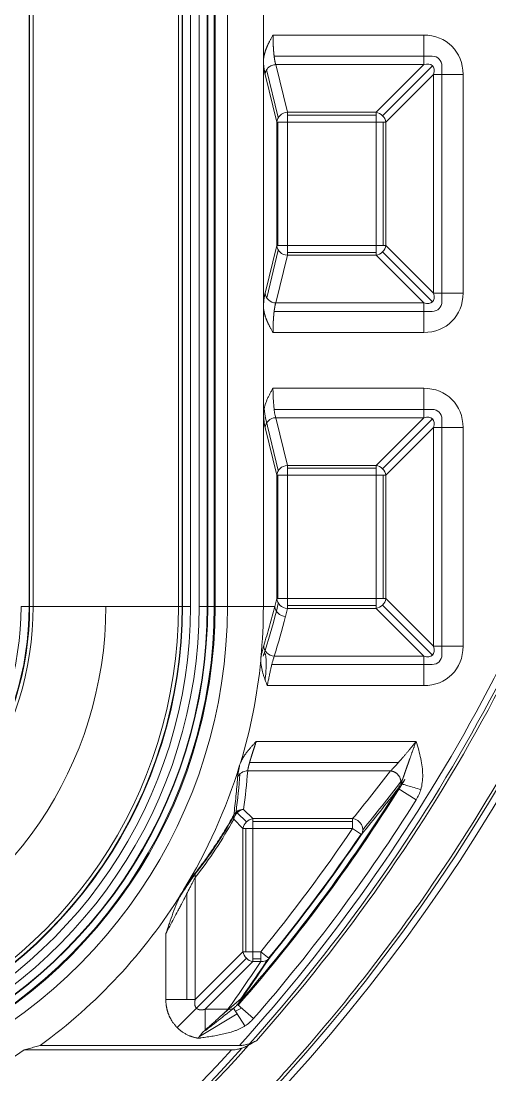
# Model space of a CAD drawing. Header units: millimetres. Extents: x 473 to 1051, y 289 to 609.
# Drawn here: x 683.76 to 705.81, y 396.96 to 446.5 of the extents above; entities that cross this region are included whole.
import ezdxf

# ---------------------------------------------------------------- set-up
doc = ezdxf.new("R2010")
doc.units = ezdxf.units.MM
doc.layers.add('core', color=7, linetype='Continuous', lineweight=20)

msp = doc.modelspace()

# ---------------------------------------------------------------- linework, layer by layer
at = {"layer": 'core', "lineweight": 13}
for p, q in [((684.142, 418.979), (684.142, 463.243)), ((684.162, 418.979), (684.162, 463.243)), ((684.33, 463.243), (684.33, 418.979)), ((691.162, 418.979), (691.162, 463.243)), ((691.33, 463.243), (691.33, 418.979)), ((691.35, 463.243), (691.35, 418.979)), ((691.732, 418.979), (691.732, 463.243)), ((692.136, 463.243), (692.136, 418.979)), ((692.518, 418.979), (692.518, 463.243)), ((692.538, 418.979), (692.538, 463.243)), ((692.843, 463.243), (692.843, 418.979)), ((692.884, 463.243), (692.884, 418.979)), ((693.463, 418.979), (693.463, 463.243)), ((702.695, 445.837), (695.607, 445.837)), ((702.695, 445.837), (702.695, 444.451)), ((695.66, 444.843), (703.088, 444.843)), ((695.735, 444.451), (702.695, 444.451)), ((695.735, 444.451), (696.283, 442.208)), ((700.452, 442.208), (702.695, 444.451)), ((700.756, 442.049), (703.107, 444.4)), ((703.55, 444.381), (703.55, 433.315)), ((695.783, 441.745), (695.234, 443.989)), ((695.308, 444.214), (695.857, 441.971)), ((703.157, 443.989), (700.914, 441.745)), ((703.157, 443.989), (704.544, 443.989)), ((703.157, 443.989), (703.157, 433.707)), ((704.544, 433.707), (704.544, 443.989)), ((700.452, 442.208), (696.283, 442.208)), ((696.283, 441.745), (696.283, 442.208)), ((696.283, 442.077), (700.452, 442.077)), ((700.452, 442.208), (700.452, 441.745)), ((695.783, 441.745), (695.783, 435.951)), ((695.783, 441.745), (696.283, 441.745)), ((695.831, 435.951), (695.831, 441.745)), ((696.283, 441.745), (700.452, 441.745)), ((696.283, 435.951), (696.283, 441.745)), ((700.452, 441.745), (700.914, 441.745)), ((700.452, 441.745), (700.452, 435.951)), ((700.783, 441.745), (700.783, 435.951)), ((700.914, 435.951), (700.914, 441.745)), ((695.234, 433.707), (695.783, 435.951)), ((696.283, 435.951), (695.783, 435.951)), ((696.283, 435.488), (696.283, 435.951)), ((700.452, 435.951), (696.283, 435.951)), ((700.452, 435.951), (700.452, 435.488)), ((700.914, 435.951), (700.452, 435.951)), ((700.914, 435.951), (703.157, 433.707)), ((695.857, 435.725), (695.31, 433.489)), ((696.283, 435.488), (695.735, 433.245)), ((700.452, 435.619), (696.283, 435.619)), ((696.283, 435.488), (700.452, 435.488)), ((702.695, 433.245), (700.452, 435.488)), ((700.756, 435.647), (703.107, 433.296)), ((704.544, 433.707), (703.157, 433.707)), ((702.695, 433.245), (695.735, 433.245)), ((702.695, 433.245), (702.695, 431.859)), ((703.088, 432.853), (695.66, 432.853)), ((695.607, 431.859), (702.695, 431.859)), ((695.607, 429.238), (702.695, 429.238)), ((702.695, 429.238), (702.695, 427.852)), ((695.659, 428.244), (703.088, 428.244)), ((695.251, 427.849), (695.857, 425.372)), ((695.735, 427.852), (702.695, 427.852)), ((695.735, 427.852), (696.283, 425.609)), ((700.452, 425.609), (702.695, 427.852)), ((700.756, 425.45), (703.107, 427.801)), ((703.55, 427.782), (703.55, 416.716)), ((695.783, 425.146), (695.234, 427.39)), ((703.157, 427.39), (700.914, 425.146)), ((703.157, 427.39), (704.544, 427.39)), ((703.157, 427.39), (703.157, 417.108)), ((704.544, 417.108), (704.544, 427.39)), ((700.452, 425.609), (696.283, 425.609)), ((696.283, 425.146), (696.283, 425.609)), ((700.452, 425.609), (700.452, 425.146)), ((695.783, 425.146), (695.783, 419.352)), ((695.783, 425.146), (696.283, 425.146)), ((695.831, 419.352), (695.831, 425.146)), ((696.283, 425.478), (700.452, 425.478)), ((696.283, 425.146), (700.452, 425.146)), ((696.283, 419.352), (696.283, 425.146)), ((700.452, 425.146), (700.914, 425.146)), ((700.452, 425.146), (700.452, 419.352)), ((700.783, 425.146), (700.783, 419.352)), ((700.914, 419.352), (700.914, 425.146)), ((695.692, 418.979), (695.783, 419.352)), ((695.766, 418.754), (695.857, 419.126)), ((696.283, 419.352), (695.783, 419.352)), ((700.452, 419.352), (696.283, 419.352)), ((696.283, 418.889), (696.283, 419.352)), ((700.914, 419.352), (700.452, 419.352)), ((700.452, 419.352), (700.452, 418.889)), ((700.914, 419.352), (703.157, 417.108)), ((683.76, 418.979), (684.162, 418.979)), ((684.33, 418.979), (684.162, 418.979)), ((691.162, 418.979), (684.33, 418.979)), ((691.33, 418.979), (691.162, 418.979)), ((691.732, 418.979), (691.33, 418.979)), ((692.538, 418.979), (692.136, 418.979)), ((692.843, 418.979), (692.538, 418.979)), ((695.692, 418.979), (695.153, 418.979)), ((696.283, 418.889), (696.192, 418.517)), ((700.452, 419.02), (696.283, 419.02)), ((696.283, 418.889), (700.452, 418.889)), ((702.695, 416.646), (700.452, 418.889)), ((700.756, 419.048), (703.107, 416.697)), ((704.544, 417.108), (703.157, 417.108)), ((702.695, 416.646), (695.668, 416.646)), ((702.695, 416.646), (702.695, 415.26)), ((703.088, 416.254), (695.549, 416.254)), ((695.339, 415.26), (702.695, 415.26)), ((702.334, 412.639), (694.821, 412.639)), ((694.505, 411.645), (701.506, 411.645)), ((694.417, 411.253), (701.137, 411.253)), ((701.493, 410.432), (702.343, 409.898)), ((694.353, 408.851), (693.918, 409.286)), ((694.222, 409.445), (694.657, 409.01)), ((694.195, 408.547), (693.76, 408.982)), ((699.35, 409.01), (694.657, 409.01)), ((694.657, 408.547), (694.657, 409.01)), ((694.657, 408.879), (699.35, 408.879)), ((699.35, 409.01), (699.35, 408.547)), ((694.195, 408.547), (694.195, 402.753)), ((694.195, 408.547), (694.657, 408.547)), ((694.326, 402.753), (694.326, 408.547)), ((694.657, 402.753), (694.657, 408.547)), ((694.657, 408.547), (699.35, 408.547)), ((699.35, 408.547), (699.766, 408.266)), ((691.952, 400.509), (691.952, 406.24)), ((691.559, 400.509), (691.559, 405.492)), ((690.565, 403.603), (690.565, 400.509)), ((691.952, 400.509), (694.195, 402.753)), ((694.657, 402.753), (694.195, 402.753)), ((694.657, 402.29), (694.657, 402.753)), ((695.031, 402.753), (694.657, 402.753)), ((695.031, 402.753), (695.031, 402.29)), ((695.031, 402.753), (695.419, 402.434)), ((694.353, 402.449), (692.005, 400.1)), ((694.657, 402.29), (692.414, 400.047)), ((695.031, 402.421), (694.657, 402.421)), ((694.657, 402.29), (695.031, 402.29)), ((693.128, 399.705), (694.091, 400.541)), ((694.688, 399.608), (693.932, 400.27)), ((691.096, 399.191), (692.005, 400.1)), ((692.15, 398.772), (693.924, 399.827)), ((693.488, 400.047), (692.414, 400.047)), ((693.754, 400.093), (694.285, 399.262)), ((694.133, 400.093), (693.842, 399.955))]:
    msp.add_line(p, q, dxfattribs=at)
at = {"layer": 'core', "lineweight": 18}
for p, q in [((695.16, 444.699), (695.16, 449.966)), ((695.153, 444.571), (695.153, 433.125)), ((695.16, 432.997), (695.16, 428.1)), ((695.153, 427.978), (695.153, 418.979)), ((694.028, 398.347), (684.661, 398.347)), ((683.907, 398.137), (693.657, 398.137))]:
    msp.add_line(p, q, dxfattribs=at)
for centre, radius, start, end in [((633.422, 459.219), 100.547, 306.63636, 233.36541), ((633.422, 459.219), 99.038, 307.10125, 78.9399), ((633.422, 459.219), 98.958, 307.11669, 78.9275), ((633.422, 459.219), 98.032, 307.23998, 37.69294), ((669.638, 418.979), 25.515, 354.5752, 0), ((669.638, 418.979), 25.522, 343.284, 354.3054), ((669.638, 418.979), 25.515, 328.5248, 343.0013), ((669.638, 418.979), 25.522, 306.059, 328.1173), ((669.638, 418.979), 25.259, 295.3221, 304.3965)]:
    msp.add_arc(centre, radius, start, end, dxfattribs=at)
at = {"layer": 'core', "lineweight": 13}
for centre, radius, start, end in [((633.422, 459.219), 100.107, 306.80958, 233.19042), ((633.422, 459.219), 99.239, 307.05866, 79.0173), ((633.422, 459.219), 99.048, 307.09926, 78.94197), ((633.422, 453.183), 81.732, 317.86096, 344.87579), ((633.422, 453.183), 82.034, 318.13107, 344.87579), ((633.422, 453.183), 82.176, 318.34981, 344.87579), ((669.638, 418.979), 23.825, 155, 0), ((669.638, 418.979), 23.246, 155, 0), ((669.638, 418.979), 23.204, 155, 360), ((669.638, 418.979), 22.9, 155, 0), ((669.638, 418.979), 22.88, 155, 0), ((669.638, 418.979), 22.498, 155, 0), ((669.638, 418.979), 22.094, 155, 0), ((669.638, 418.979), 21.712, 155, 0), ((669.638, 418.979), 21.692, 155, 0), ((669.638, 418.979), 21.524, 155, 0), ((669.638, 418.979), 18.108, 155, 0), ((669.638, 418.979), 14.692, 155, 0), ((669.638, 418.979), 14.524, 155, 0), ((669.638, 418.979), 14.504, 155, 0), ((669.638, 418.979), 14.122, 155, 0), ((633.422, 453.183), 80.432, 318.83127, 328.23789), ((633.422, 453.183), 80.382, 318.83127, 327.8694), ((633.422, 453.183), 81.386, 318.83127, 327.8694), ((633.422, 453.183), 79.617, 320.69718, 325.90033), ((633.422, 453.183), 80.094, 320.69718, 325.90033), ((633.422, 453.183), 80.119, 320.69718, 325.90033), ((633.422, 453.183), 82.043, 285.2276, 318.07058), ((633.422, 453.183), 81.599, 285.2276, 317.57723), ((633.422, 453.183), 81.901, 285.2276, 317.85004)]:
    msp.add_arc(centre, radius, start, end, dxfattribs=at)
for centre, major_axis, ratio, start_param, end_param in [((633.422, 459.811), (0, 97.5), 0.999982, 3.904952, 4.612877), ((633.422, 459.81), (0, 97.616), 0.999982, 3.905022, 4.612887), ((702.354, 443.647), (1.665, 1.665), 0.854588, 5.576034, 6.990337), ((703.002, 444.296), (0.416, 0.416), 0.854588, 5.576034, 6.990337), ((702.354, 443.647), (0.753, 0.753), 0.472398, 5.576034, 6.990337), ((696.283, 441.745), (0.489, 0.12), 0.914519, 1.350722, 2.880241), ((700.452, 441.745), (0.356, -0.356), 0.854588, 0.863645, 2.277948), ((696.283, 435.951), (-0.489, 0.12), 0.914519, 0.261352, 1.79087), ((700.452, 435.951), (-0.356, -0.356), 0.854588, 0.863645, 2.277948), ((633.422, 453.655), (0, 84.612), 0.999984, 3.370106, 4.481642), ((633.422, 453.651), (0, 84.914), 0.999984, 3.371907, 4.479839), ((702.354, 434.049), (1.665, -1.665), 0.854588, 5.576034, 6.990337), ((702.354, 434.049), (-0.753, 0.753), 0.472398, 2.434441, 3.848744), ((703.002, 433.4), (0.416, -0.416), 0.854588, 5.576034, 6.990337), ((695.818, 429.238), (0, 1.509), 0.140139, 1.570795, 2.735758), ((702.354, 427.048), (-1.665, -1.665), 0.854588, 2.434441, 3.848744), ((695.312, 429.238), (0, 1.509), 0.105104, 2.25479, 2.741218), ((703.002, 427.697), (-0.416, -0.416), 0.854588, 2.434441, 3.848744), ((695.318, 429.238), (0, 2.012), 0.105104, 2.247636, 2.735758), ((695.735, 427.39), (-0.489, -0.12), 0.914519, 4.492315, 6.021833), ((702.354, 427.048), (0.753, 0.753), 0.472398, 5.576034, 6.990337), ((696.283, 425.146), (0.489, 0.12), 0.914519, 1.350722, 2.880241), ((700.452, 425.146), (0.356, -0.356), 0.854588, 0.863645, 2.277948), ((696.283, 419.352), (-0.489, 0.12), 0.914519, 0.261352, 1.79087), ((700.452, 419.352), (-0.356, -0.356), 0.854588, 0.863645, 2.277948), ((669.638, 425.791), (0, 27.849), 0.969623, 4.37792, 4.456968), ((696.192, 418.979), (0.489, -0.12), 0.914519, 3.402945, 4.932463), ((669.638, 425.426), (0, 28.244), 0.969623, 4.396293, 4.465275), ((695.668, 417.108), (0.479, -0.152), 0.911656, 3.398774, 4.993826), ((702.354, 417.45), (1.665, -1.665), 0.854588, 5.576034, 6.990337), ((702.354, 417.45), (-0.753, 0.753), 0.472398, 2.434441, 3.848744), ((703.002, 416.801), (0.416, -0.416), 0.854588, 5.576034, 6.990337), ((669.638, 413.173), (0, 25.627), 0.969623, 4.566379, 4.637387), ((633.422, 464.177), (0, 86.346), 0.992534, 4.019302, 4.05262), ((669.638, 412.808), (0, 25.231), 0.969623, 4.573633, 4.644859), ((633.422, 463.769), (0, 86.789), 0.992534, 4.021846, 4.055149), ((694.222, 408.982), (-0.44, 0.243), 0.747569, 0.158036, 0.636509), ((694.222, 408.982), (0.498, -0.071), 0.917321, 1.700859, 2.875943), ((694.222, 408.982), (-0.356, -0.356), 0.854588, 4.005238, 5.41954), ((674.882, 418.979), (21.436, 0), 0.969623, 5.633562, 5.788405), ((674.516, 418.979), (21.832, 0), 0.969623, 5.637412, 5.791335), ((694.657, 408.547), (0.356, 0.356), 0.854588, 0.863645, 2.277948), ((699.35, 408.547), (0.388, -0.32), 0.873673, 0.107782, 2.19495), ((692.414, 406.24), (-0.397, 0.309), 0.819144, 0.18326, 0.759107), ((694.657, 402.753), (-0.356, 0.356), 0.854588, 0.863645, 2.277948), ((633.422, 443.626), (0, 74.576), 0.992534, 4.088306, 4.1249), ((633.422, 444.034), (0, 75.019), 0.992534, 4.093961, 4.123443), ((695.031, 402.753), (-0.42, 0.277), 0.889007, 2.102043, 3.027045)]:
    msp.add_ellipse(centre, major_axis=major_axis, ratio=ratio, start_param=start_param, end_param=end_param, dxfattribs=at)
at = {"layer": 'core', "lineweight": 18}
msp.add_ellipse((633.333, 577.093), major_axis=(-0.202, 195.395), ratio=0.773229, start_param=3.556774, end_param=3.559423, dxfattribs=at)
at = {"layer": 'core', "lineweight": 13}
for points, knots in [([(730.611, 450.106), (730.539, 449.384), (730.459, 448.663), (730.283, 447.223), (730.091, 445.785), (729.81, 443.994), (729.593, 442.743), (729.496, 442.208), (729.43, 441.851), (729.396, 441.673), (729.09, 440.07), (728.484, 437.24), (727.392, 433.056), (726.119, 428.933), (724.665, 424.869), (723.575, 422.2), (722.712, 420.213), (722.268, 419.223), (721.731, 418.075), (721.497, 417.585), (721.339, 417.258), (721.26, 417.095), (720.544, 415.629), (719.88, 414.344), (718.502, 411.814), (717.071, 409.321), (714.771, 405.694), (712.32, 402.178), (709.716, 398.773), (706.96, 395.479), (705.02, 393.357), (703.029, 391.274), (702.007, 390.251), (700.958, 389.248)], [0, 0, 0, 0, 0.03125, 0.03125, 0.0625, 0.09375, 0.109375, 0.117188, 0.117188, 0.125, 0.125, 0.1875, 0.25, 0.3125, 0.375, 0.4375, 0.4375, 0.46875, 0.484375, 0.492188, 0.492188, 0.5, 0.5, 0.5625, 0.5625, 0.625, 0.6875, 0.75, 0.8125, 0.875, 0.9375, 0.9375, 1, 1, 1, 1]), ([(695.607, 445.837), (695.607, 445.831), (695.607, 445.819), (695.607, 445.801), (695.607, 445.783), (695.607, 445.765), (695.607, 445.747), (695.607, 445.728), (695.608, 445.71), (695.608, 445.692), (695.608, 445.673), (695.609, 445.655), (695.609, 445.636), (695.609, 445.618), (695.61, 445.599), (695.61, 445.58), (695.611, 445.562), (695.611, 445.543), (695.612, 445.525), (695.613, 445.506), (695.613, 445.487), (695.614, 445.469), (695.615, 445.45), (695.615, 445.431), (695.616, 445.413), (695.617, 445.394), (695.618, 445.375), (695.619, 445.357), (695.62, 445.338), (695.621, 445.319), (695.622, 445.301), (695.623, 445.282), (695.624, 445.264), (695.625, 445.245), (695.626, 445.227), (695.627, 445.209), (695.628, 445.19), (695.63, 445.172), (695.631, 445.154), (695.632, 445.136), (695.634, 445.118), (695.635, 445.1), (695.637, 445.082), (695.638, 445.064), (695.64, 445.047), (695.641, 445.029), (695.643, 445.012), (695.644, 444.994), (695.646, 444.977), (695.648, 444.96), (695.649, 444.943), (695.651, 444.926), (695.653, 444.909), (695.655, 444.892), (695.657, 444.876), (695.658, 444.859), (695.66, 444.843), (695.662, 444.827), (695.664, 444.811), (695.666, 444.795), (695.668, 444.78), (695.671, 444.764), (695.673, 444.749), (695.675, 444.734), (695.677, 444.719), (695.679, 444.705), (695.682, 444.69), (695.684, 444.676), (695.686, 444.662), (695.689, 444.648), (695.691, 444.634), (695.694, 444.621), (695.696, 444.608), (695.699, 444.595), (695.701, 444.582), (695.704, 444.57), (695.706, 444.558), (695.709, 444.546), (695.712, 444.534), (695.715, 444.523), (695.717, 444.511), (695.72, 444.501), (695.723, 444.49), (695.726, 444.48), (695.729, 444.47), (695.732, 444.46), (695.734, 444.454), (695.735, 444.451)], [0, 0, 0, 0, 0.010217, 0.020469, 0.030758, 0.041083, 0.051444, 0.061841, 0.072274, 0.082743, 0.093249, 0.103791, 0.114369, 0.124983, 0.135634, 0.146322, 0.157045, 0.167805, 0.178602, 0.189436, 0.200305, 0.211212, 0.222155, 0.233135, 0.244151, 0.255205, 0.266295, 0.277421, 0.288585, 0.299786, 0.311023, 0.322297, 0.333609, 0.344957, 0.356342, 0.367764, 0.379224, 0.39072, 0.402254, 0.413825, 0.425433, 0.437078, 0.44876, 0.46048, 0.472236, 0.484031, 0.495862, 0.507731, 0.519637, 0.531581, 0.543562, 0.555581, 0.567637, 0.57973, 0.591861, 0.60403, 0.616236, 0.62848, 0.640761, 0.65308, 0.665437, 0.677831, 0.690263, 0.702733, 0.715241, 0.727786, 0.740369, 0.75299, 0.765649, 0.778346, 0.79108, 0.803853, 0.816663, 0.829511, 0.842397, 0.855322, 0.868284, 0.881284, 0.894322, 0.907399, 0.920513, 0.933666, 0.946856, 0.960085, 0.973352, 0.986657, 1, 1, 1, 1]), ([(695.735, 444.451), (695.703, 444.45), (695.671, 444.446), (695.608, 444.432), (695.578, 444.422), (695.518, 444.398), (695.49, 444.384), (695.436, 444.35), (695.411, 444.33), (695.365, 444.288), (695.344, 444.264), (695.307, 444.215), (695.291, 444.189), (695.265, 444.134), (695.255, 444.106), (695.24, 444.048), (695.236, 444.018), (695.234, 443.989)], [0, 0, 0, 0, 0.125, 0.125, 0.25, 0.25, 0.375, 0.375, 0.5, 0.5, 0.625, 0.625, 0.75, 0.75, 0.875, 0.875, 1, 1, 1, 1]), ([(652.704, 371.417), (653.182, 371.529), (653.659, 371.645), (654.61, 371.886), (655.56, 372.135), (656.504, 372.4), (657.211, 372.605), (657.447, 372.675), (657.917, 372.816), (658.151, 372.887), (660.259, 373.539), (662.107, 374.182), (665.752, 375.594), (667.548, 376.363), (670.205, 377.61), (671.085, 378.042), (672.176, 378.601), (672.393, 378.714), (672.828, 378.941), (673.478, 379.285), (674.122, 379.637), (676.257, 380.827), (677.923, 381.833), (681.173, 383.952), (684.343, 386.178), (687.352, 388.615), (690.28, 391.159), (691.704, 392.484), (693.777, 394.552), (694.458, 395.256), (695.798, 396.69), (696.454, 397.416), (698.379, 399.624), (699.605, 401.134), (701.945, 404.226), (704.174, 407.392), (706.181, 410.705), (708.077, 414.091), (708.968, 415.821), (710.012, 418.03), (710.319, 418.697), (710.619, 419.368), (710.817, 419.817), (710.915, 420.042), (711.399, 421.168), (711.771, 422.075), (712.837, 424.81), (713.483, 426.655), (714.646, 430.389), (715.164, 432.277), (715.616, 434.187)], [0, 0, 0, 0, 0.015625, 0.015625, 0.03125, 0.046875, 0.046875, 0.054688, 0.054688, 0.0625, 0.0625, 0.125, 0.125, 0.1875, 0.1875, 0.21875, 0.21875, 0.226563, 0.226563, 0.234375, 0.25, 0.25, 0.3125, 0.3125, 0.375, 0.4375, 0.4375, 0.5, 0.5, 0.53125, 0.53125, 0.5625, 0.5625, 0.625, 0.625, 0.6875, 0.75, 0.75, 0.8125, 0.8125, 0.828125, 0.835938, 0.835938, 0.84375, 0.84375, 0.875, 0.875, 0.9375, 0.9375, 1, 1, 1, 1]), ([(695.735, 433.245), (695.734, 433.243), (695.732, 433.238), (695.73, 433.23), (695.728, 433.222), (695.725, 433.214), (695.723, 433.206), (695.721, 433.198), (695.719, 433.189), (695.716, 433.18), (695.714, 433.172), (695.712, 433.163), (695.71, 433.153), (695.708, 433.144), (695.706, 433.134), (695.703, 433.125), (695.701, 433.115), (695.699, 433.105), (695.697, 433.095), (695.695, 433.084), (695.693, 433.074), (695.691, 433.063), (695.689, 433.052), (695.688, 433.041), (695.686, 433.03), (695.684, 433.019), (695.682, 433.008), (695.68, 432.996), (695.678, 432.985), (695.677, 432.973), (695.675, 432.961), (695.673, 432.949), (695.671, 432.937), (695.67, 432.925), (695.668, 432.913), (695.666, 432.9), (695.665, 432.888), (695.663, 432.875), (695.662, 432.863), (695.66, 432.85), (695.658, 432.837), (695.657, 432.824), (695.655, 432.811), (695.654, 432.798), (695.653, 432.784), (695.651, 432.771), (695.65, 432.757), (695.648, 432.744), (695.647, 432.73), (695.646, 432.717), (695.644, 432.703), (695.643, 432.689), (695.642, 432.675), (695.641, 432.661), (695.639, 432.647), (695.638, 432.633), (695.637, 432.619), (695.636, 432.605), (695.635, 432.591), (695.634, 432.577), (695.633, 432.562), (695.631, 432.548), (695.63, 432.534), (695.629, 432.519), (695.628, 432.505), (695.627, 432.49), (695.626, 432.476), (695.626, 432.461), (695.625, 432.446), (695.624, 432.432), (695.623, 432.417), (695.622, 432.402), (695.621, 432.388), (695.62, 432.373), (695.62, 432.358), (695.619, 432.343), (695.618, 432.328), (695.618, 432.314), (695.617, 432.299), (695.616, 432.284), (695.616, 432.269), (695.615, 432.254), (695.614, 432.24), (695.614, 432.225), (695.613, 432.21), (695.613, 432.195), (695.612, 432.18), (695.612, 432.165), (695.611, 432.151), (695.611, 432.136), (695.61, 432.121), (695.61, 432.106), (695.61, 432.091), (695.609, 432.077), (695.609, 432.062), (695.609, 432.047), (695.608, 432.033), (695.608, 432.018), (695.608, 432.003), (695.608, 431.989), (695.607, 431.974), (695.607, 431.96), (695.607, 431.945), (695.607, 431.931), (695.607, 431.916), (695.607, 431.902), (695.607, 431.887), (695.607, 431.873), (695.607, 431.863), (695.607, 431.859)], [0, 0, 0, 0, 0.010603, 0.021182, 0.031736, 0.042267, 0.052773, 0.063256, 0.073714, 0.084149, 0.094559, 0.104945, 0.115308, 0.125646, 0.13596, 0.146251, 0.156517, 0.166759, 0.176978, 0.187172, 0.197343, 0.207489, 0.217612, 0.227711, 0.237786, 0.247837, 0.257864, 0.267867, 0.277847, 0.287802, 0.297734, 0.307642, 0.317526, 0.327386, 0.337223, 0.347035, 0.356824, 0.36659, 0.376331, 0.386049, 0.395743, 0.405413, 0.415059, 0.424682, 0.434282, 0.443857, 0.453409, 0.462937, 0.472442, 0.481923, 0.49138, 0.500814, 0.510224, 0.519611, 0.528974, 0.538314, 0.54763, 0.556922, 0.566191, 0.575437, 0.584659, 0.593858, 0.603033, 0.612184, 0.621313, 0.630418, 0.639499, 0.648557, 0.657592, 0.666603, 0.675591, 0.684556, 0.693498, 0.702416, 0.711311, 0.720182, 0.729031, 0.737856, 0.746658, 0.755436, 0.764192, 0.772924, 0.781633, 0.790319, 0.798982, 0.807622, 0.816239, 0.824833, 0.833403, 0.841951, 0.850475, 0.858977, 0.867455, 0.875911, 0.884344, 0.892753, 0.90114, 0.909504, 0.917845, 0.926163, 0.934458, 0.942731, 0.95098, 0.959207, 0.967411, 0.975592, 0.983751, 0.991887, 1, 1, 1, 1]), ([(693.463, 418.979), (693.371, 418.979), (693.288, 418.979), (693.14, 418.979), (693.076, 418.979), (692.971, 418.979), (692.928, 418.979), (692.868, 418.979), (692.849, 418.979), (692.843, 418.979)], [0, 0, 0, 0, 0.25, 0.25, 0.5, 0.5, 0.75, 0.75, 1, 1, 1, 1]), ([(695.169, 417.144), (695.267, 417.449), (695.36, 417.755), (695.534, 418.367), (695.616, 418.673), (695.692, 418.979)], [0, 0, 0, 0, 0.5, 0.5, 1, 1, 1, 1]), ([(695.039, 416.567), (695.045, 416.599), (695.05, 416.63), (695.062, 416.69), (695.067, 416.719), (695.084, 416.803), (695.095, 416.856), (695.117, 416.952), (695.127, 416.996), (695.148, 417.076), (695.158, 417.112), (695.169, 417.144)], [0, 0, 0, 0, 0.125, 0.125, 0.25, 0.25, 0.5, 0.5, 0.75, 0.75, 1, 1, 1, 1]), ([(695.237, 415.526), (695.243, 415.579), (695.248, 415.632), (695.272, 415.873), (695.283, 416.054), (695.29, 416.362), (695.286, 416.493), (695.272, 416.634), (695.265, 416.673), (695.251, 416.731), (695.242, 416.751), (695.213, 416.781), (695.191, 416.762), (695.159, 416.689), (695.152, 416.67), (695.144, 416.65)], [0, 0, 0, 0, 0.059568, 0.059568, 0.279699, 0.279699, 0.499831, 0.499831, 0.609897, 0.609897, 0.719963, 0.719963, 0.940095, 0.940095, 1, 1, 1, 1]), ([(695.668, 416.646), (695.661, 416.631), (695.655, 416.616), (695.643, 416.582), (695.636, 416.564), (695.617, 416.506), (695.604, 416.464), (695.585, 416.393), (695.578, 416.369), (695.565, 416.317), (695.558, 416.291), (695.537, 416.208), (695.524, 416.15), (695.496, 416.027), (695.482, 415.963), (695.454, 415.831), (695.439, 415.763), (695.421, 415.676), (695.418, 415.658), (695.411, 415.623), (695.407, 415.605), (695.396, 415.551), (695.389, 415.515), (695.367, 415.406), (695.353, 415.333), (695.339, 415.26)], [0, 0, 0, 0, 0.0625, 0.0625, 0.125, 0.125, 0.25, 0.25, 0.3125, 0.3125, 0.375, 0.375, 0.5, 0.5, 0.625, 0.625, 0.75, 0.75, 0.78125, 0.78125, 0.8125, 0.8125, 0.875, 0.875, 1, 1, 1, 1]), ([(693.759, 409.171), (693.8, 409.467), (693.835, 409.763), (693.896, 410.355), (693.921, 410.651), (693.942, 410.948)], [0, 0, 0, 0, 0.5, 0.5, 1, 1, 1, 1]), ([(701.493, 410.432), (701.516, 410.467), (701.537, 410.502), (701.577, 410.576), (701.595, 410.613), (701.611, 410.652)], [0, 0, 0, 0, 0.5, 0.5, 1, 1, 1, 1]), ([(701.611, 410.652), (701.631, 410.646), (701.705, 410.625), (701.93, 410.558), (702.239, 410.468), (702.456, 410.405), (702.558, 410.375)], [0, 0, 0, 0, 0.248527, 0.499018, 0.749509, 1, 1, 1, 1]), ([(701.493, 410.432), (701.213, 410.07), (700.93, 409.709), (700.354, 408.986), (700.062, 408.626), (699.766, 408.266)], [0, 0, 0, 0, 0.5, 0.5, 1, 1, 1, 1]), ([(702.558, 410.375), (702.534, 410.291), (702.503, 410.209), (702.431, 410.049), (702.39, 409.972), (702.343, 409.898)], [0, 0, 0, 0, 0.5, 0.5, 1, 1, 1, 1]), ([(691.977, 406.484), (692.054, 406.583), (692.131, 406.683), (692.285, 406.886), (692.361, 406.99), (692.589, 407.304), (692.739, 407.52), (693.036, 407.966), (693.183, 408.196), (693.474, 408.671), (693.617, 408.917), (693.759, 409.171)], [0, 0, 0, 0, 0.125, 0.125, 0.25, 0.25, 0.5, 0.5, 0.75, 0.75, 1, 1, 1, 1]), ([(690.565, 403.603), (690.631, 403.722), (690.696, 403.841), (690.824, 404.079), (690.888, 404.198), (691.014, 404.435), (691.076, 404.554), (691.169, 404.732), (691.2, 404.791), (691.261, 404.91), (691.292, 404.968), (691.382, 405.144), (691.44, 405.258), (691.554, 405.481), (691.609, 405.59), (691.689, 405.747), (691.716, 405.798), (691.754, 405.873), (691.767, 405.898), (691.792, 405.946), (691.805, 405.97), (691.842, 406.04), (691.865, 406.085), (691.899, 406.147), (691.91, 406.167), (691.931, 406.205), (691.942, 406.223), (691.952, 406.24)], [0, 0, 0, 0, 0.125, 0.125, 0.25, 0.25, 0.375, 0.375, 0.4375, 0.4375, 0.5, 0.5, 0.625, 0.625, 0.75, 0.75, 0.8125, 0.8125, 0.84375, 0.84375, 0.875, 0.875, 0.9375, 0.9375, 0.96875, 0.96875, 1, 1, 1, 1]), ([(691.248, 405.38), (691.318, 405.485), (691.387, 405.588), (691.598, 405.902), (691.736, 406.11), (691.889, 406.324), (691.922, 406.369), (691.951, 406.407)], [0, 0, 0, 0, 0.266458, 0.266458, 0.830719, 0.830719, 1, 1, 1, 1]), ([(691.399, 405.657), (691.454, 405.738), (691.508, 405.817), (691.612, 405.97), (691.663, 406.044), (691.736, 406.151), (691.76, 406.185), (691.808, 406.253), (691.831, 406.286), (691.875, 406.348), (691.897, 406.378), (691.928, 406.42), (691.938, 406.433), (691.958, 406.459), (691.968, 406.472), (691.977, 406.484)], [0, 0, 0, 0, 0.25, 0.25, 0.5, 0.5, 0.625, 0.625, 0.75, 0.75, 0.875, 0.875, 0.9375, 0.9375, 1, 1, 1, 1]), ([(693.754, 400.093), (693.787, 400.12), (693.818, 400.148), (693.877, 400.207), (693.905, 400.238), (693.932, 400.27)], [0, 0, 0, 0, 0.5, 0.5, 1, 1, 1, 1]), ([(692.409, 399.063), (692.41, 399.117), (692.41, 399.171), (692.41, 399.276), (692.411, 399.328), (692.411, 399.429), (692.412, 399.478), (692.412, 399.573), (692.412, 399.618), (692.413, 399.704), (692.413, 399.744), (692.413, 399.82), (692.413, 399.855), (692.413, 399.92), (692.414, 399.949), (692.414, 400.003), (692.414, 400.026), (692.414, 400.047)], [0, 0, 0, 0, 0.125, 0.125, 0.25, 0.25, 0.375, 0.375, 0.5, 0.5, 0.625, 0.625, 0.75, 0.75, 0.875, 0.875, 1, 1, 1, 1]), ([(692.409, 399.074), (692.436, 399.096), (692.464, 399.119), (692.519, 399.164), (692.546, 399.187), (692.627, 399.255), (692.679, 399.301), (692.782, 399.391), (692.832, 399.436), (692.93, 399.524), (692.978, 399.568), (693.048, 399.632), (693.071, 399.653), (693.117, 399.695), (693.139, 399.716), (693.184, 399.756), (693.205, 399.776), (693.247, 399.815), (693.268, 399.834), (693.327, 399.889), (693.364, 399.924), (693.415, 399.973), (693.431, 399.989), (693.461, 400.019), (693.475, 400.034), (693.488, 400.047)], [0, 0, 0, 0, 0.0625, 0.0625, 0.125, 0.125, 0.25, 0.25, 0.375, 0.375, 0.5, 0.5, 0.5625, 0.5625, 0.625, 0.625, 0.6875, 0.6875, 0.75, 0.75, 0.875, 0.875, 0.9375, 0.9375, 1, 1, 1, 1]), ([(692.427, 399.052), (692.489, 399.098), (692.551, 399.144), (692.671, 399.236), (692.731, 399.282), (692.848, 399.374), (692.905, 399.42), (693.019, 399.511), (693.076, 399.557), (693.186, 399.646), (693.241, 399.689), (693.348, 399.774), (693.4, 399.815), (693.477, 399.875), (693.503, 399.895), (693.554, 399.934), (693.579, 399.954), (693.63, 399.993), (693.655, 400.013), (693.704, 400.052), (693.729, 400.072), (693.754, 400.093)], [0, 0, 0, 0, 0.125, 0.125, 0.25, 0.25, 0.375, 0.375, 0.5, 0.5, 0.625, 0.625, 0.75, 0.75, 0.8125, 0.8125, 0.875, 0.875, 0.9375, 0.9375, 1, 1, 1, 1]), ([(693.488, 400.047), (693.535, 400.042), (693.582, 400.043), (693.672, 400.059), (693.715, 400.073), (693.754, 400.093)], [0, 0, 0, 0, 0.5, 0.5, 1, 1, 1, 1]), ([(694.285, 399.262), (694.245, 399.236), (694.204, 399.212), (694.12, 399.166), (694.078, 399.145), (693.992, 399.105), (693.948, 399.086), (693.859, 399.05), (693.814, 399.034), (693.68, 398.988), (693.588, 398.961), (693.405, 398.912), (693.312, 398.891), (693.126, 398.851), (693.033, 398.832), (692.845, 398.799), (692.751, 398.783), (692.611, 398.761), (692.563, 398.754), (692.469, 398.74), (692.422, 398.733), (692.328, 398.72), (692.281, 398.713), (692.222, 398.704), (692.21, 398.702), (692.187, 398.698), (692.175, 398.696), (692.14, 398.693), (692.116, 398.691), (692.092, 398.693)], [0, 0, 0, 0, 0.0625, 0.0625, 0.125, 0.125, 0.1875, 0.1875, 0.25, 0.25, 0.375, 0.375, 0.5, 0.5, 0.625, 0.625, 0.75, 0.75, 0.8125, 0.8125, 0.875, 0.875, 0.9375, 0.9375, 0.953125, 0.953125, 0.96875, 0.96875, 1, 1, 1, 1]), ([(694.688, 399.608), (694.629, 399.542), (694.566, 399.479), (694.432, 399.363), (694.36, 399.309), (694.285, 399.262)], [0, 0, 0, 0, 0.5, 0.5, 1, 1, 1, 1])]:
    msp.add_open_spline(points, degree=3, knots=knots, dxfattribs=at)
at = {"layer": 'core', "lineweight": 18}
for points, degree, knots in [([(695.16, 444.699), (695.186, 444.959), (695.313, 445.267), (695.394, 445.461), (695.607, 445.837)], 2, [0, 0, 0, 0.5, 0.5, 1, 1, 1]), ([(695.153, 444.571), (695.153, 444.592), (695.153, 444.614), (695.155, 444.657), (695.157, 444.678), (695.16, 444.699)], 3, [0, 0, 0, 0, 0.5, 0.5, 1, 1, 1, 1]), ([(695.16, 432.996), (695.157, 433.018), (695.155, 433.039), (695.153, 433.082), (695.153, 433.104), (695.153, 433.125)], 3, [0, 0, 0, 0, 0.5, 0.5, 1, 1, 1, 1]), ([(695.607, 431.859), (695.396, 432.231), (695.313, 432.429), (695.186, 432.734), (695.16, 432.997)], 2, [0, 0, 0, 0.5, 0.5, 1, 1, 1]), ([(695.16, 428.1), (695.165, 428.152), (695.173, 428.203), (695.193, 428.303), (695.205, 428.353), (695.247, 428.5), (695.283, 428.596), (695.343, 428.738), (695.365, 428.785), (695.41, 428.877), (695.456, 428.969), (695.518, 429.082), (695.562, 429.16), (695.581, 429.194), (695.594, 429.216), (695.6, 429.227), (695.607, 429.238)], 3, [0, 0, 0, 0, 0.125, 0.125, 0.25, 0.25, 0.5, 0.5, 0.625, 0.625, 0.75, 0.875, 0.9375, 0.96875, 0.96875, 1, 1, 1, 1]), ([(695.339, 415.26), (695.334, 415.272), (695.33, 415.284), (695.32, 415.308), (695.306, 415.344), (695.274, 415.428), (695.228, 415.548), (695.194, 415.645), (695.162, 415.743), (695.146, 415.792), (695.103, 415.94), (695.079, 416.04), (695.053, 416.191), (695.046, 416.242), (695.037, 416.344), (695.034, 416.395), (695.034, 416.447)], 3, [0, 0, 0, 0, 0.03125, 0.03125, 0.0625, 0.125, 0.25, 0.375, 0.375, 0.5, 0.5, 0.75, 0.75, 0.875, 0.875, 1, 1, 1, 1]), ([(694.081, 411.639), (694.179, 411.878), (694.392, 412.152), (694.519, 412.315), (694.821, 412.639)], 2, [0, 0, 0, 0.5, 0.5, 1, 1, 1]), ([(694.821, 412.639), (694.817, 412.627), (694.808, 412.602), (694.796, 412.564), (694.784, 412.528), (694.772, 412.492), (694.76, 412.456), (694.749, 412.421), (694.737, 412.387), (694.726, 412.354), (694.716, 412.321), (694.705, 412.289), (694.695, 412.258), (694.685, 412.227), (694.676, 412.197), (694.666, 412.168), (694.657, 412.14), (694.648, 412.112), (694.639, 412.085), (694.631, 412.059), (694.623, 412.033), (694.615, 412.009), (694.607, 411.984), (694.6, 411.961), (694.593, 411.938), (694.586, 411.916), (694.579, 411.895), (694.573, 411.874), (694.567, 411.854), (694.561, 411.835), (694.555, 411.816), (694.55, 411.798), (694.545, 411.781), (694.539, 411.764), (694.534, 411.747), (694.53, 411.73), (694.525, 411.714), (694.52, 411.697), (694.515, 411.681), (694.511, 411.666), (694.507, 411.65), (694.502, 411.635), (694.498, 411.62), (694.494, 411.605), (694.49, 411.591), (694.486, 411.576), (694.482, 411.562), (694.479, 411.549), (694.475, 411.535), (694.472, 411.522), (694.468, 411.509), (694.465, 411.496), (694.462, 411.483), (694.459, 411.471), (694.456, 411.459), (694.453, 411.447), (694.45, 411.435), (694.448, 411.424), (694.445, 411.413), (694.443, 411.402), (694.44, 411.391), (694.438, 411.381), (694.436, 411.371), (694.434, 411.361), (694.432, 411.351), (694.43, 411.342), (694.428, 411.333), (694.427, 411.324), (694.425, 411.315), (694.424, 411.306), (694.422, 411.298), (694.421, 411.29), (694.42, 411.282), (694.419, 411.274), (694.418, 411.267), (694.417, 411.26), (694.417, 411.255), (694.417, 411.253)], 3, [0, 0, 0, 0, 0.02206, 0.043783, 0.065169, 0.086217, 0.106928, 0.127302, 0.147339, 0.167039, 0.186402, 0.205428, 0.224117, 0.24247, 0.260486, 0.278165, 0.295508, 0.312515, 0.329185, 0.345519, 0.361518, 0.37718, 0.392507, 0.407498, 0.422154, 0.436475, 0.45046, 0.464111, 0.477427, 0.490409, 0.503056, 0.515105, 0.527096, 0.539029, 0.550905, 0.562722, 0.574482, 0.586185, 0.597831, 0.60942, 0.620951, 0.632427, 0.643846, 0.655208, 0.666515, 0.677765, 0.68896, 0.7001, 0.711184, 0.722213, 0.733188, 0.744107, 0.754972, 0.765783, 0.77654, 0.787243, 0.797892, 0.808488, 0.819031, 0.829521, 0.839958, 0.850343, 0.860676, 0.870957, 0.881186, 0.891363, 0.90149, 0.911565, 0.92159, 0.931565, 0.941489, 0.951364, 0.961189, 0.970965, 0.980692, 0.99037, 1, 1, 1, 1]), ([(701.137, 411.253), (701.142, 411.258), (701.152, 411.267), (701.167, 411.282), (701.183, 411.298), (701.2, 411.315), (701.218, 411.333), (701.236, 411.352), (701.255, 411.371), (701.275, 411.392), (701.296, 411.414), (701.317, 411.437), (701.339, 411.461), (701.363, 411.486), (701.386, 411.512), (701.411, 411.539), (701.436, 411.567), (701.463, 411.596), (701.49, 411.626), (701.517, 411.658), (701.546, 411.69), (701.575, 411.723), (701.605, 411.758), (701.636, 411.793), (701.67, 411.832), (701.707, 411.876), (701.748, 411.923), (701.788, 411.971), (701.829, 412.019), (701.871, 412.069), (701.912, 412.119), (701.955, 412.169), (701.989, 412.21), (702.014, 412.24), (702.03, 412.259), (702.046, 412.279), (702.062, 412.299), (702.078, 412.318), (702.094, 412.338), (702.111, 412.358), (702.127, 412.378), (702.143, 412.398), (702.159, 412.418), (702.175, 412.438), (702.191, 412.458), (702.207, 412.478), (702.223, 412.498), (702.239, 412.518), (702.255, 412.538), (702.271, 412.558), (702.287, 412.579), (702.303, 412.599), (702.318, 412.619), (702.329, 412.633), (702.334, 412.639)], 3, [0, 0, 0, 0, 0.017701, 0.035716, 0.054049, 0.072704, 0.091683, 0.110991, 0.13063, 0.150603, 0.170914, 0.191564, 0.212557, 0.233894, 0.255578, 0.277611, 0.299996, 0.322734, 0.345827, 0.369277, 0.393086, 0.417256, 0.441787, 0.466681, 0.491941, 0.523449, 0.555029, 0.58668, 0.618405, 0.650203, 0.682077, 0.714027, 0.746054, 0.758198, 0.770337, 0.782471, 0.7946, 0.806723, 0.818842, 0.830955, 0.843063, 0.855166, 0.867264, 0.879356, 0.891444, 0.903526, 0.915603, 0.927675, 0.939742, 0.951804, 0.963861, 0.975912, 0.987959, 1, 1, 1, 1]), ([(701.611, 410.652), (701.614, 410.657), (701.619, 410.667), (701.626, 410.683), (701.633, 410.699), (701.64, 410.715), (701.648, 410.732), (701.655, 410.748), (701.662, 410.765), (701.669, 410.782), (701.676, 410.799), (701.683, 410.817), (701.69, 410.834), (701.697, 410.852), (701.704, 410.87), (701.711, 410.888), (701.718, 410.906), (701.725, 410.925), (701.731, 410.943), (701.738, 410.962), (701.745, 410.981), (701.752, 411), (701.758, 411.019), (701.765, 411.039), (701.772, 411.058), (701.779, 411.078), (701.786, 411.098), (701.792, 411.118), (701.799, 411.138), (701.806, 411.158), (701.813, 411.178), (701.82, 411.199), (701.827, 411.219), (701.834, 411.24), (701.841, 411.261), (701.848, 411.282), (701.855, 411.303), (701.862, 411.324), (701.87, 411.346), (701.877, 411.367), (701.885, 411.389), (701.892, 411.41), (701.9, 411.432), (701.908, 411.454), (701.916, 411.476), (701.924, 411.499), (701.932, 411.521), (701.943, 411.551), (701.957, 411.589), (701.974, 411.636), (701.991, 411.682), (702.008, 411.729), (702.024, 411.776), (702.041, 411.823), (702.058, 411.87), (702.075, 411.918), (702.092, 411.965), (702.108, 412.013), (702.125, 412.061), (702.142, 412.109), (702.16, 412.157), (702.177, 412.205), (702.194, 412.254), (702.211, 412.302), (702.229, 412.351), (702.246, 412.399), (702.264, 412.447), (702.281, 412.495), (702.299, 412.544), (702.317, 412.591), (702.328, 412.623), (702.334, 412.639)], 3, [0, 0, 0, 0, 0.009629, 0.019295, 0.028997, 0.038735, 0.04851, 0.058323, 0.068172, 0.078059, 0.087982, 0.097943, 0.107941, 0.117976, 0.128049, 0.138158, 0.148305, 0.158489, 0.168709, 0.178966, 0.18926, 0.19959, 0.209957, 0.22036, 0.2308, 0.241275, 0.251787, 0.262335, 0.272919, 0.283538, 0.294194, 0.304887, 0.315615, 0.32638, 0.337182, 0.348021, 0.358897, 0.36981, 0.380762, 0.391751, 0.40278, 0.413848, 0.424956, 0.436105, 0.447295, 0.458527, 0.469803, 0.481122, 0.504184, 0.527174, 0.550096, 0.572954, 0.595753, 0.618499, 0.641196, 0.663852, 0.686471, 0.709059, 0.73162, 0.75416, 0.77668, 0.799182, 0.821666, 0.84413, 0.866568, 0.888973, 0.911334, 0.933638, 0.955865, 0.977995, 1, 1, 1, 1]), ([(693.942, 410.948), (693.942, 410.95), (693.942, 410.956), (693.943, 410.964), (693.944, 410.973), (693.944, 410.981), (693.945, 410.99), (693.946, 411), (693.947, 411.009), (693.948, 411.018), (693.949, 411.028), (693.95, 411.038), (693.952, 411.048), (693.953, 411.058), (693.954, 411.069), (693.956, 411.079), (693.957, 411.09), (693.959, 411.101), (693.961, 411.112), (693.963, 411.124), (693.964, 411.135), (693.966, 411.147), (693.968, 411.159), (693.97, 411.171), (693.972, 411.184), (693.975, 411.196), (693.977, 411.209), (693.979, 411.222), (693.981, 411.235), (693.984, 411.248), (693.986, 411.262), (693.989, 411.275), (693.992, 411.289), (693.994, 411.303), (693.997, 411.318), (694, 411.332), (694.003, 411.347), (694.006, 411.362), (694.009, 411.377), (694.012, 411.392), (694.015, 411.407), (694.018, 411.423), (694.021, 411.439), (694.025, 411.455), (694.028, 411.471), (694.032, 411.487), (694.035, 411.504), (694.038, 411.515), (694.039, 411.52)], 3, [0, 0, 0, 0, 0.021676, 0.043316, 0.064922, 0.086496, 0.108041, 0.12956, 0.151056, 0.172531, 0.193988, 0.21543, 0.23686, 0.258279, 0.279692, 0.3011, 0.322507, 0.343915, 0.365327, 0.386745, 0.408173, 0.429613, 0.451067, 0.47254, 0.494032, 0.515548, 0.537089, 0.558658, 0.580259, 0.601893, 0.623563, 0.645273, 0.667023, 0.688818, 0.71066, 0.732551, 0.754494, 0.776492, 0.798546, 0.82066, 0.842835, 0.865075, 0.887382, 0.909757, 0.932205, 0.954726, 0.977324, 1, 1, 1, 1]), ([(690.565, 403.603), (690.579, 403.644), (690.593, 403.684), (690.621, 403.764), (690.662, 403.885), (690.704, 404.005), (690.788, 404.246), (690.845, 404.406), (690.963, 404.725), (691.025, 404.883), (691.125, 405.117), (691.159, 405.195), (691.231, 405.348), (691.269, 405.424), (691.31, 405.499)], 3, [0, 0, 0, 0, 0.0625, 0.0625, 0.125, 0.25, 0.25, 0.5, 0.5, 0.75, 0.75, 0.875, 0.875, 1, 1, 1, 1]), ([(691.993, 398.704), (691.668, 398.778), (691.16, 399.094), (690.775, 399.581), (690.673, 399.874), (690.573, 400.164), (690.565, 400.509)], 2, [0, 0, 0, 0.25, 0.5, 0.75, 0.75, 1, 1, 1]), ([(692.414, 400.047), (692.409, 400.046), (692.4, 400.043), (692.386, 400.039), (692.371, 400.036), (692.357, 400.032), (692.342, 400.029), (692.328, 400.027), (692.313, 400.024), (692.298, 400.022), (692.283, 400.021), (692.268, 400.019), (692.254, 400.018), (692.239, 400.018), (692.224, 400.018), (692.209, 400.018), (692.194, 400.019), (692.18, 400.02), (692.165, 400.022), (692.151, 400.025), (692.137, 400.028), (692.123, 400.031), (692.109, 400.036), (692.096, 400.04), (692.083, 400.046), (692.07, 400.052), (692.058, 400.059), (692.046, 400.066), (692.034, 400.074), (692.023, 400.083), (692.015, 400.09), (692.011, 400.094), (692.009, 400.096), (692.007, 400.098), (692.004, 400.101), (692.001, 400.104), (691.998, 400.107), (691.994, 400.111), (691.99, 400.116), (691.986, 400.121), (691.982, 400.127), (691.977, 400.133), (691.972, 400.14), (691.967, 400.148), (691.962, 400.157), (691.957, 400.166), (691.953, 400.176), (691.948, 400.187), (691.943, 400.199), (691.939, 400.212), (691.935, 400.226), (691.932, 400.241), (691.929, 400.257), (691.927, 400.275), (691.925, 400.293), (691.924, 400.312), (691.924, 400.333), (691.925, 400.355), (691.926, 400.378), (691.929, 400.402), (691.933, 400.427), (691.938, 400.454), (691.944, 400.481), (691.949, 400.5), (691.952, 400.509)], 3, [0, 0, 0, 0, 0.018377, 0.036771, 0.055166, 0.073546, 0.091895, 0.110197, 0.128436, 0.146595, 0.164659, 0.182609, 0.200429, 0.218102, 0.235613, 0.252948, 0.270093, 0.287036, 0.303768, 0.320281, 0.336571, 0.35264, 0.368491, 0.384134, 0.399585, 0.414867, 0.43001, 0.445053, 0.46004, 0.475024, 0.490066, 0.492014, 0.494591, 0.497796, 0.501629, 0.506091, 0.511184, 0.516912, 0.52328, 0.530298, 0.537977, 0.546335, 0.555394, 0.56518, 0.575726, 0.587073, 0.599265, 0.612355, 0.6264, 0.641466, 0.657619, 0.674932, 0.693481, 0.713342, 0.734593, 0.757311, 0.78157, 0.807443, 0.834997, 0.864296, 0.895397, 0.928353, 0.963207, 1, 1, 1, 1]), ([(692.092, 398.69), (692.096, 398.695), (692.104, 398.707), (692.116, 398.724), (692.128, 398.741), (692.139, 398.757), (692.151, 398.773), (692.162, 398.788), (692.173, 398.803), (692.184, 398.817), (692.2, 398.838), (692.22, 398.863), (692.242, 398.889), (692.262, 398.911), (692.274, 398.924), (692.282, 398.931)], 3, [0, 0, 0, 0, 0.06959, 0.137558, 0.203893, 0.268588, 0.331639, 0.393043, 0.452796, 0.510901, 0.56736, 0.704117, 0.827397, 0.895597, 1, 1, 1, 1]), ([(692.28, 398.933), (692.301, 398.956), (692.323, 398.979), (692.369, 399.023), (692.393, 399.043), (692.419, 399.062)], 3, [0, 0, 0, 0, 0.5, 0.5, 1, 1, 1, 1]), ([(692.091, 398.686), (692.09, 398.686), (692.09, 398.686), (692.078, 398.688), (692.057, 398.691), (692.025, 398.697), (692.004, 398.702), (691.993, 398.704)], 3, [0, 0, 0, 0, 0.018506, 0.018506, 0.345671, 0.672835, 1, 1, 1, 1]), ([(694.459, 398.361), (694.403, 398.329), (694.344, 398.3), (694.221, 398.248), (694.156, 398.225), (694.071, 398.2), (694.054, 398.195), (694.019, 398.186), (694.002, 398.182), (693.949, 398.17), (693.914, 398.162), (693.842, 398.151), (693.806, 398.146), (693.732, 398.139), (693.695, 398.137), (693.657, 398.137)], 3, [0, 0, 0, 0, 0.25, 0.25, 0.5, 0.5, 0.5625, 0.5625, 0.625, 0.625, 0.75, 0.75, 0.875, 0.875, 1, 1, 1, 1]), ([(694.825, 398.571), (694.77, 398.539), (694.711, 398.51), (694.588, 398.458), (694.524, 398.435), (694.44, 398.41), (694.423, 398.405), (694.388, 398.396), (694.371, 398.392), (694.318, 398.379), (694.283, 398.372), (694.212, 398.36), (694.175, 398.356), (694.102, 398.349), (694.065, 398.347), (694.028, 398.347)], 3, [0, 0, 0, 0, 0.25, 0.25, 0.5, 0.5, 0.5625, 0.5625, 0.625, 0.625, 0.75, 0.75, 0.875, 0.875, 1, 1, 1, 1])]:
    msp.add_open_spline(points, degree=degree, knots=knots, dxfattribs=at)
for points, degree in [([(695.234, 443.989), (695.186, 444.186), (695.154, 444.571)], 2), ([(695.154, 433.125), (695.186, 433.51), (695.234, 433.707)], 2), ([(695.16, 428.1), (695.155, 428.06), (695.153, 428.019), (695.153, 427.978)], 3), ([(695.034, 416.447), (695.033, 416.487), (695.035, 416.527), (695.039, 416.567)], 3), ([(702.334, 412.639), (702.429, 412.362), (702.572, 411.825), (702.679, 411.053), (702.618, 410.593), (702.558, 410.375)], 3), ([(694.037, 411.52), (694.049, 411.561), (694.063, 411.601), (694.079, 411.64)], 3), ([(691.31, 405.499), (691.337, 405.553), (691.367, 405.606), (691.399, 405.657)], 3), ([(684.661, 398.347), (684.577, 398.323), (684.41, 398.276), (684.159, 398.206), (683.991, 398.16), (683.907, 398.137)], 3)]:
    msp.add_open_spline(points, degree=degree, dxfattribs=at)
at = {"layer": 'core', "lineweight": 13}
for points in [[(695.735, 433.245), (695.479, 433.255), (695.246, 433.472), (695.234, 433.707)], [(695.153, 418.979), (694.59, 418.979), (694.026, 418.979), (693.463, 418.979)], [(693.942, 410.948), (694.01, 411.127), (694.209, 411.255), (694.417, 411.253)], [(701.809, 410.845), (701.761, 410.768), (701.697, 410.7), (701.62, 410.65)], [(695.419, 402.434), (694.936, 401.704), (694.44, 400.982), (693.932, 400.27)]]:
    msp.add_open_spline(points, degree=3, dxfattribs=at)
for points, weights in [([(701.137, 411.253), (701.451, 411.215), (701.67, 410.96), (701.611, 410.652)], [0.999999941602, 0.731288880266, 0.686643656918, 0.866064271556]), ([(691.952, 400.509), (691.706, 400.509), (691.187, 400.509), (690.565, 400.509)], [1.08985691132, 0.970046565065, 0.970047696237, 1.08986030484])]:
    msp.add_rational_spline(points, weights, degree=3, dxfattribs=at)

doc.saveas('drawing.dxf')
